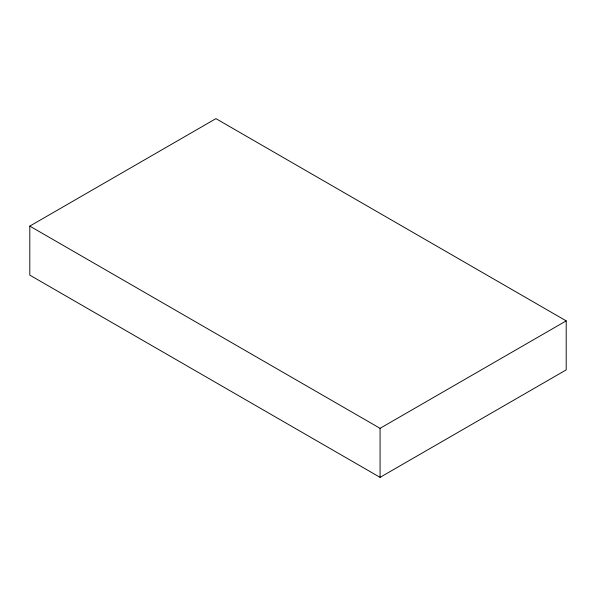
<?xml version="1.0" encoding="UTF-8"?>
<svg xmlns="http://www.w3.org/2000/svg" width="596" height="596" viewBox="0 0 596 596"><rect width="100%" height="100%" fill="white"/><g stroke="black" fill="none" stroke-linecap="round" stroke-linejoin="round"><path stroke-width="0.89" d="M29.8 226.107L215.931 118.641L566.2 320.871L566.2 369.892L380.069 477.359L29.8 275.129L29.8 226.107L380.069 428.33L566.2 320.871M380.069 428.33L380.069 477.359"/></g></svg>
